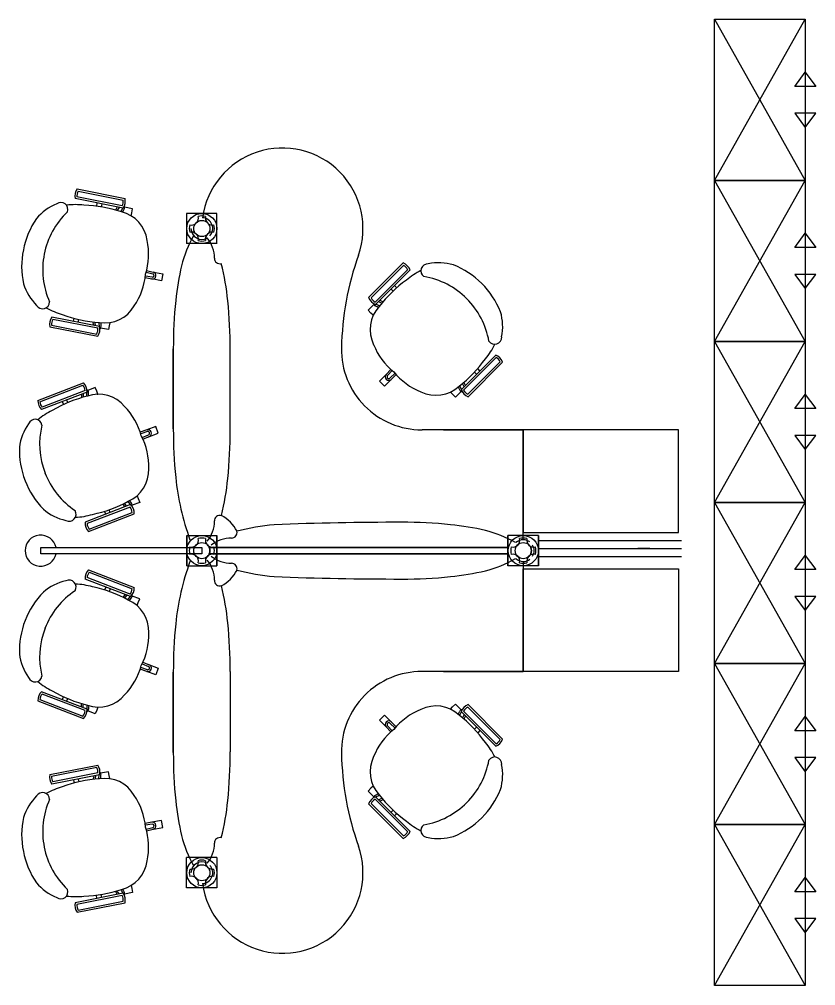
# Model space of a CAD drawing. Header units: centimetres. Extents: x 534 to 2907, y -1306 to 581.
# Drawn here: x 802.7 to 1198, y -691.9 to -211.9 of the extents above; entities that cross this region are included whole.
import ezdxf

# ---------------------------------------------------------------- set-up
doc = ezdxf.new("R2010")
doc.units = ezdxf.units.CM
doc.layers.add('layer_1', color=175, linetype='Continuous')
doc.layers.add('layer_2', color=251, linetype='Continuous')

msp = doc.modelspace()

# ---------------------------------------------------------------- linework, layer by layer
at = {"layer": 'layer_1', "linetype": 'Continuous'}
for p, q in [((1147.84, -211.91), (1192.84, -211.91)), ((1147.84, -291.91), (1147.84, -211.91)), ((1192.84, -211.91), (1192.84, -291.91)), ((1192.84, -291.91), (1147.84, -291.91)), ((1147.84, -291.91), (1192.84, -291.91)), ((1147.84, -371.91), (1147.84, -291.91)), ((1192.84, -291.91), (1192.84, -371.91)), ((1192.84, -371.91), (1147.84, -371.91)), ((1147.84, -371.91), (1192.84, -371.91)), ((1147.84, -451.91), (1147.84, -371.91)), ((1192.84, -371.91), (1192.84, -451.91)), ((1129.95, -466.78), (1129.95, -415.83)), ((1192.84, -451.91), (1147.84, -451.91)), ((1147.84, -451.91), (1192.84, -451.91)), ((1147.84, -531.91), (1147.84, -451.91)), ((1192.84, -451.91), (1192.84, -531.91)), ((1115.76, -474.73), (1109.76, -474.73)), ((1109.76, -474.73), (1109.96, -474.73)), ((1129.95, -484.89), (1129.95, -535.83)), ((1192.84, -531.91), (1147.84, -531.91)), ((1147.84, -531.91), (1192.84, -531.91)), ((1147.84, -611.91), (1147.84, -531.91)), ((1192.84, -531.91), (1192.84, -611.91)), ((1192.84, -611.91), (1147.84, -611.91)), ((1147.84, -611.91), (1192.84, -611.91)), ((1147.84, -691.91), (1147.84, -611.91)), ((1192.84, -611.91), (1192.84, -691.91)), ((1192.84, -691.91), (1147.84, -691.91))]:
    msp.add_line(p, q, dxfattribs=at)
at = {"layer": 'layer_1'}
for p, q in [((831.35, -296.19, -12.9), (855.15, -300.91, -12.9)), ((831.84, -297.3, -12.9), (854.28, -301.75, -12.9)), ((854.2, -305.7, -12.9), (830.4, -300.98, -12.9)), ((853.71, -304.59, -12.9), (831.28, -300.14, -12.9)), ((841.22, -303.12, -12.9), (840.91, -304.7, -12.9)), ((843.56, -303.59, -12.9), (843.27, -305.05, -12.9)), ((850.53, -306.42, -12.9), (850.39, -306.64, -12.9)), ((851.3, -305.12, -12.9), (850.53, -306.42, -12.9)), ((851.46, -306.6, -12.9), (851.28, -306.9, -12.9)), ((852.23, -305.31, -12.9), (851.46, -306.6, -12.9)), ((853.07, -307.46, -12.9), (853.33, -306.97, -12.9)), ((853.33, -306.97, -12.9), (853.93, -305.82, -12.9)), ((853.96, -307.7, -12.9), (854.24, -307.15, -12.9)), ((854.24, -307.15, -12.9), (854.73, -306.23, -12.9)), ((858.85, -306.05, -12.9), (854.92, -305.27, -12.9)), ((858.46, -307.99, -12.9), (858.85, -306.05, -12.9)), ((857.99, -309.41, -12.9), (858.17, -309.45, -12.9)), ((858.17, -309.45, -12.9), (858.46, -307.99, -12.9)), ((885.69, -308.33, -12.9), (885.69, -323.33, -12.9)), ((900.69, -308.33, -12.9), (885.69, -308.33, -12.9)), ((900.69, -323.43, -12.9), (900.69, -308.33, -12.9)), ((900.69, -323.33, -12.9), (885.69, -323.33, -12.9)), ((971.02, -329.12, -12.9), (971.02, -329.12, -12.9)), ((993.21, -332.92, -12.9), (976.08, -350.11, -12.9)), ((993.42, -334.11, -12.9), (977.28, -350.32, -12.9)), ((868.48, -340.9, -12.9), (865.12, -340.34, -12.9)), ((868.63, -340.02, -12.9), (865.24, -339.45, -12.9)), ((865.61, -337.57, -12.9), (868.96, -338.34, -12.9)), ((865.84, -336.7, -12.9), (869.16, -337.46, -12.9)), ((868.4, -337.3, -12.9), (873.88, -338.39, -12.9)), ((873.88, -338.39, -12.9), (873.2, -341.82, -12.9)), ((979.33, -352.36, -12.9), (995.47, -336.16, -12.9)), ((979.54, -353.55, -12.9), (996.67, -336.37, -12.9)), ((873.2, -341.82, -12.9), (868.48, -340.89, -12.9)), ((988.88, -344.18, -12.9), (990.02, -345.32, -12.9)), ((987.2, -345.87, -12.9), (988.25, -346.92, -12.9)), ((975.86, -356.41, -12.9), (978.68, -353.57, -12.9)), ((980.3, -354.76, -12.9), (979.38, -354.27, -12.9)), ((980.96, -354.1, -12.9), (979.81, -353.48, -12.9)), ((980.87, -355.08, -12.9), (980.3, -354.76, -12.9)), ((980.96, -352.13, -12.9), (982.3, -352.76, -12.9)), ((981.46, -354.38, -12.9), (980.96, -354.1, -12.9)), ((981.64, -351.45, -12.9), (982.97, -352.08, -12.9)), ((982.3, -352.76, -12.9), (982.64, -352.91, -12.9)), ((982.97, -352.08, -12.9), (983.23, -352.2, -12.9)), ((842.53, -364.55, -12.9), (818.73, -359.83, -12.9)), ((977.26, -357.81, -12.9), (975.86, -356.41, -12.9)), ((978.31, -358.86, -12.9), (977.26, -357.81, -12.9)), ((978.51, -358.67, -12.9), (978.31, -358.86, -12.9)), ((817.78, -364.62, -12.9), (841.58, -369.34, -12.9)), ((818.65, -363.78, -12.9), (841.09, -368.23, -12.9)), ((841.65, -365.39, -12.9), (819.22, -360.94, -12.9)), ((829.55, -361.98, -12.9), (829.86, -360.4, -12.9)), ((831.89, -362.44, -12.9), (832.18, -360.98, -12.9)), ((839.4, -362.51, -12.9), (839.36, -362.23, -12.9)), ((839.62, -363.97, -12.9), (839.4, -362.51, -12.9)), ((840.33, -362.7, -12.9), (840.28, -362.33, -12.9)), ((840.55, -364.16, -12.9), (840.33, -362.7, -12.9)), ((842.15, -362.5, -12.9), (842.2, -363.07, -12.9)), ((842.2, -363.07, -12.9), (842.32, -364.37, -12.9)), ((843.06, -362.6, -12.9), (843.12, -363.25, -12.9)), ((843.12, -363.25, -12.9), (843.21, -364.29, -12.9)), ((847.33, -364.09, -12.9), (846.95, -366.03, -12.9)), ((847.62, -362.63, -12.9), (847.33, -364.09, -12.9)), ((847.36, -362.58, -12.9), (847.62, -362.63, -12.9)), ((846.95, -366.03, -12.9), (843.02, -365.25, -12.9)), ((879.12, -415.4, -12.9), (879.12, -375.56, -12.9)), ((879.12, -375.56, -12.9), (879.12, -415.4, -12.9)), ((907.39, -415.83, -12.9), (907.39, -375.83, -12.9)), ((1022.04, -395.91, -12.9), (1039.17, -378.72, -12.9)), ((1023.24, -396.12, -12.9), (1039.38, -379.92, -12.9)), ((1041.43, -381.96, -12.9), (1025.28, -398.16, -12.9)), ((1042.63, -382.17, -12.9), (1025.5, -399.36, -12.9)), ((981.44, -391.68, -12.9), (984.84, -388.27, -12.9)), ((984.83, -388.26, -12.9), (987.16, -385.78, -12.9)), ((985.48, -388.88, -12.9), (987.84, -386.37, -12.9)), ((989.19, -387.72, -12.9), (986.69, -390.09, -12.9)), ((989.78, -388.4, -12.9), (987.31, -390.74, -12.9)), ((1029.7, -388.22, -12.9), (1028.64, -387.17, -12.9)), ((1031.38, -386.53, -12.9), (1030.24, -385.4, -12.9)), ((811.88, -401.22, -12.9), (834.52, -392.47, -12.9)), ((983.92, -394.15, -12.9), (981.44, -391.68, -12.9)), ((987.87, -390.19, -12.9), (983.92, -394.15, -12.9)), ((1022.81, -393.12, -12.9), (1022.66, -392.81, -12.9)), ((1023.45, -394.49, -12.9), (1022.81, -393.12, -12.9)), ((1023.48, -392.45, -12.9), (1023.37, -392.22, -12.9)), ((1024.13, -393.81, -12.9), (1023.48, -392.45, -12.9)), ((812.89, -401.9, -12.9), (834.23, -393.65, -12.9)), ((836.28, -397.03, -12.9), (813.65, -405.78, -12.9)), ((835.27, -396.35, -12.9), (813.94, -404.6, -12.9)), ((833.51, -398.1, -12.9), (833.55, -399.58, -12.9)), ((834.4, -397.76, -12.9), (834.44, -399.23, -12.9)), ((836.21, -398.55, -12.9), (836.1, -397.25, -12.9)), ((840.38, -394.81, -12.9), (836.64, -396.25, -12.9)), ((837.08, -398.21, -12.9), (837, -397.17, -12.9)), ((837.14, -398.86, -12.9), (837.08, -398.21, -12.9)), ((841.09, -396.66, -12.9), (840.38, -394.81, -12.9)), ((841.63, -398.04, -12.9), (841.09, -396.66, -12.9)), ((841.38, -398.14, -12.9), (841.63, -398.04, -12.9)), ((1016.85, -397, -12.9), (1016.72, -397.13, -12.9)), ((1016.72, -397.13, -12.9), (1017.77, -398.18, -12.9)), ((1017.77, -398.18, -12.9), (1019.17, -399.58, -12.9)), ((1019.17, -399.58, -12.9), (1022, -396.74, -12.9)), ((1020.51, -394.59, -12.9), (1020.8, -395.13, -12.9)), ((1020.8, -395.13, -12.9), (1021.31, -396.05, -12.9)), ((1021.2, -393.99, -12.9), (1021.46, -394.47, -12.9)), ((1021.46, -394.47, -12.9), (1022.09, -395.62, -12.9)), ((823.94, -401.8, -12.9), (824.52, -403.3, -12.9)), ((826.16, -400.94, -12.9), (826.7, -402.33, -12.9)), ((833.55, -399.58, -12.9), (833.56, -399.87, -12.9)), ((834.44, -399.23, -12.9), (834.45, -399.61, -12.9)), ((836.26, -399.12, -12.9), (836.21, -398.55, -12.9)), ((865.92, -415.85, -12.9), (862.7, -416.99, -12.9)), ((866.22, -416.7, -12.9), (862.97, -417.85, -12.9)), ((870.41, -414.13, -12.9), (865.92, -415.87, -12.9)), ((866.45, -419.42, -12.9), (871.67, -417.4, -12.9)), ((871.67, -417.4, -12.9), (870.41, -414.13, -12.9)), ((1052.87, -415.83, -12.9), (1002.59, -415.83, -12.9)), ((1013.29, -415.83, -12.9), (1052.87, -415.83, -12.9)), ((1052.87, -470.43, -12.9), (1052.87, -415.83, -12.9)), ((1052.87, -470.43, -12.9), (1052.87, -415.83, -12.9)), ((1052.87, -415.83), (1052.87, -466.78)), ((1129.95, -415.83), (1052.87, -415.83)), ((863.66, -419.63, -12.9), (866.83, -418.3, -12.9)), ((864.04, -420.45, -12.9), (867.18, -419.13, -12.9)), ((857.33, -451.06, -12.9), (857.7, -451.55, -12.9)), ((861.01, -448.68, -12.9), (861.18, -448.62, -12.9)), ((861.18, -448.62, -12.9), (861.71, -450, -12.9)), ((861.71, -450, -12.9), (862.43, -451.85, -12.9)), ((857.92, -452.99, -12.9), (835.28, -461.74, -12.9)), ((857.63, -454.17, -12.9), (836.29, -462.42, -12.9)), ((847.8, -456.9, -12.9), (847.26, -455.51, -12.9)), ((854.17, -452.92, -12.9), (854, -452.72, -12.9)), ((855.16, -454.06, -12.9), (854.17, -452.92, -12.9)), ((855.06, -452.57, -12.9), (854.83, -452.31, -12.9)), ((856.04, -453.72, -12.9), (855.06, -452.57, -12.9)), ((856.5, -451.45, -12.9), (856.83, -451.89, -12.9)), ((856.83, -451.89, -12.9), (857.63, -452.92, -12.9)), ((857.7, -451.55, -12.9), (858.34, -452.38, -12.9)), ((862.43, -451.85, -12.9), (858.69, -453.29, -12.9)), ((837.04, -466.3, -12.9), (859.68, -457.55, -12.9)), ((837.33, -465.12, -12.9), (858.67, -456.87, -12.9)), ((845.57, -457.76, -12.9), (844.99, -456.26, -12.9)), ((885.79, -468.23, -12.9), (885.79, -483.33, -12.9)), ((885.79, -468.23, -12.9), (900.79, -468.23, -12.9)), ((885.79, -483.43, -12.9), (885.79, -468.33, -12.9)), ((885.79, -468.33, -12.9), (900.79, -468.33, -12.9)), ((900.79, -468.23, -12.9), (900.79, -483.33, -12.9)), ((900.79, -483.43, -12.9), (900.79, -468.33, -12.9)), ((1045.27, -468.33, -12.9), (1045.27, -483.33, -12.9)), ((1060.47, -468.33, -12.9), (1045.27, -468.33, -12.9)), ((1045.27, -483.33, -12.9), (1045.27, -468.33, -12.9)), ((1060.47, -468.33, -12.9), (1045.37, -468.33, -12.9)), ((1052.87, -466.78), (1129.95, -466.78)), ((1060.47, -468.33, -12.9), (1060.47, -483.33, -12.9)), ((1060.47, -483.33, -12.9), (1060.47, -468.33, -12.9)), ((813.29, -477.33), (813.29, -474.33)), ((813.29, -474.33), (893.29, -474.33)), ((893.29, -474.33), (893.29, -477.33)), ((1045.27, -474.33, -12.9), (897, -474.33, -12.9)), ((897, -474.33, -12.9), (1045.27, -474.33, -12.9)), ((1060.47, -470.73), (1131.49, -470.73)), ((1060.47, -474.73), (1131.49, -474.73)), ((1060.47, -474.73), (1070.47, -474.73)), ((893.29, -477.33), (813.29, -477.33)), ((897, -477.33, -12.9), (1045.27, -477.33, -12.9)), ((1045.27, -477.33, -12.9), (897, -477.33, -12.9)), ((1060.47, -478.73), (1131.49, -478.73)), ((885.79, -483.33, -12.9), (900.79, -483.33, -12.9)), ((885.79, -483.43, -12.9), (900.79, -483.43, -12.9)), ((1060.47, -483.33, -12.9), (1045.27, -483.33, -12.9)), ((1060.47, -483.33, -12.9), (1045.37, -483.33, -12.9)), ((1052.87, -481.23, -12.9), (1052.87, -535.83, -12.9)), ((1052.87, -481.23, -12.9), (1052.87, -535.83, -12.9)), ((857.63, -497.49, -12.9), (836.29, -489.24, -12.9)), ((837.04, -485.37, -12.9), (859.68, -494.12, -12.9)), ((837.33, -486.55, -12.9), (858.67, -494.8, -12.9)), ((1052.87, -535.83), (1052.87, -484.89)), ((1052.87, -484.89), (1129.95, -484.89)), ((857.92, -498.67, -12.9), (835.28, -489.92, -12.9)), ((845.57, -493.9, -12.9), (844.99, -495.4, -12.9)), ((847.8, -494.76, -12.9), (847.26, -496.15, -12.9)), ((854.17, -498.75, -12.9), (854, -498.94, -12.9)), ((855.16, -497.61, -12.9), (854.17, -498.75, -12.9)), ((855.06, -499.09, -12.9), (854.83, -499.35, -12.9)), ((856.04, -497.95, -12.9), (855.06, -499.09, -12.9)), ((856.83, -499.78, -12.9), (857.63, -498.74, -12.9)), ((862.43, -499.81, -12.9), (858.69, -498.37, -12.9)), ((856.5, -500.21, -12.9), (856.83, -499.78, -12.9)), ((857.33, -500.61, -12.9), (857.7, -500.11, -12.9)), ((857.7, -500.11, -12.9), (858.34, -499.29, -12.9)), ((861.01, -502.98, -12.9), (861.18, -503.05, -12.9)), ((861.18, -503.05, -12.9), (861.71, -501.66, -12.9)), ((861.71, -501.66, -12.9), (862.43, -499.81, -12.9)), ((863.66, -532.03, -12.9), (866.83, -533.36, -12.9)), ((864.04, -531.22, -12.9), (867.18, -532.54, -12.9)), ((866.45, -532.25, -12.9), (871.67, -534.26, -12.9)), ((865.92, -535.81, -12.9), (862.7, -534.68, -12.9)), ((866.22, -534.97, -12.9), (862.97, -533.82, -12.9)), ((870.41, -537.53, -12.9), (865.92, -535.8, -12.9)), ((871.67, -534.26, -12.9), (870.41, -537.53, -12.9)), ((879.12, -536.26, -12.9), (879.12, -576.1, -12.9)), ((879.12, -576.1, -12.9), (879.12, -536.26, -12.9)), ((907.39, -535.83, -12.9), (907.39, -575.83, -12.9)), ((1052.87, -535.83, -12.9), (1002.59, -535.83, -12.9)), ((1013.29, -535.83, -12.9), (1052.87, -535.83, -12.9)), ((1129.95, -535.83), (1052.87, -535.83)), ((836.28, -554.64, -12.9), (813.65, -545.89, -12.9)), ((835.27, -555.31, -12.9), (813.94, -547.07, -12.9)), ((811.88, -550.44, -12.9), (834.52, -559.19, -12.9)), ((812.89, -549.76, -12.9), (834.23, -558.01, -12.9)), ((823.94, -549.86, -12.9), (824.52, -548.36, -12.9)), ((826.16, -550.72, -12.9), (826.7, -549.33, -12.9)), ((833.55, -552.09, -12.9), (833.56, -551.8, -12.9)), ((833.51, -553.57, -12.9), (833.55, -552.09, -12.9)), ((834.4, -553.91, -12.9), (834.44, -552.43, -12.9)), ((834.44, -552.43, -12.9), (834.45, -552.06, -12.9)), ((836.21, -553.12, -12.9), (836.1, -554.42, -12.9)), ((836.26, -552.54, -12.9), (836.21, -553.12, -12.9)), ((840.38, -556.85, -12.9), (836.64, -555.41, -12.9)), ((837.08, -553.46, -12.9), (837, -554.49, -12.9)), ((837.14, -552.81, -12.9), (837.08, -553.46, -12.9)), ((841.09, -555.01, -12.9), (840.38, -556.85, -12.9)), ((841.63, -553.62, -12.9), (841.09, -555.01, -12.9)), ((841.38, -553.52, -12.9), (841.63, -553.62, -12.9)), ((1016.72, -554.53, -12.9), (1017.77, -553.49, -12.9)), ((1016.85, -554.66, -12.9), (1016.72, -554.53, -12.9)), ((1017.77, -553.49, -12.9), (1019.17, -552.09, -12.9)), ((1019.17, -552.09, -12.9), (1022, -554.92, -12.9)), ((1020.51, -557.07, -12.9), (1020.8, -556.53, -12.9)), ((1020.8, -556.53, -12.9), (1021.31, -555.62, -12.9)), ((1021.46, -557.19, -12.9), (1022.09, -556.05, -12.9)), ((1022.04, -555.76, -12.9), (1039.17, -572.95, -12.9)), ((1023.24, -555.55, -12.9), (1039.38, -571.75, -12.9)), ((1041.43, -569.71, -12.9), (1025.28, -553.51, -12.9)), ((1042.63, -569.5, -12.9), (1025.5, -552.31, -12.9)), ((983.92, -557.51, -12.9), (981.44, -559.99, -12.9)), ((981.44, -559.99, -12.9), (984.84, -563.39, -12.9)), ((987.87, -561.47, -12.9), (983.92, -557.51, -12.9)), ((989.19, -563.94, -12.9), (986.69, -561.57, -12.9)), ((989.78, -563.27, -12.9), (987.31, -560.92, -12.9)), ((1021.2, -557.67, -12.9), (1021.46, -557.19, -12.9)), ((1022.81, -558.54, -12.9), (1022.66, -558.85, -12.9)), ((1023.45, -557.18, -12.9), (1022.81, -558.54, -12.9)), ((1023.48, -559.21, -12.9), (1023.37, -559.45, -12.9)), ((1024.13, -557.85, -12.9), (1023.48, -559.21, -12.9)), ((984.83, -563.4, -12.9), (987.16, -565.88, -12.9)), ((985.48, -562.79, -12.9), (987.84, -565.29, -12.9)), ((1029.7, -563.44, -12.9), (1028.64, -564.49, -12.9)), ((1031.38, -565.13, -12.9), (1030.24, -566.27, -12.9)), ((817.78, -587.04, -12.9), (841.58, -582.32, -12.9)), ((818.65, -587.88, -12.9), (841.09, -583.43, -12.9)), ((842.53, -587.11, -12.9), (818.73, -591.83, -12.9)), ((841.65, -586.27, -12.9), (819.22, -590.72, -12.9)), ((829.55, -589.69, -12.9), (829.86, -591.27, -12.9)), ((831.89, -589.22, -12.9), (832.18, -590.69, -12.9)), ((839.4, -589.15, -12.9), (839.36, -589.44, -12.9)), ((839.62, -587.69, -12.9), (839.4, -589.15, -12.9)), ((840.33, -588.97, -12.9), (840.28, -589.34, -12.9)), ((840.55, -587.51, -12.9), (840.33, -588.97, -12.9)), ((842.15, -589.17, -12.9), (842.2, -588.6, -12.9)), ((842.2, -588.6, -12.9), (842.32, -587.3, -12.9)), ((846.95, -585.63, -12.9), (843.02, -586.41, -12.9)), ((843.06, -589.06, -12.9), (843.12, -588.41, -12.9)), ((843.12, -588.41, -12.9), (843.21, -587.38, -12.9)), ((847.33, -587.58, -12.9), (846.95, -585.63, -12.9)), ((847.62, -589.03, -12.9), (847.33, -587.58, -12.9)), ((847.36, -589.09, -12.9), (847.62, -589.03, -12.9)), ((977.26, -593.86, -12.9), (975.86, -595.26, -12.9)), ((978.31, -592.81, -12.9), (977.26, -593.86, -12.9)), ((978.51, -593, -12.9), (978.31, -592.81, -12.9)), ((975.86, -595.26, -12.9), (978.68, -598.09, -12.9)), ((979.33, -599.31, -12.9), (995.47, -615.51, -12.9)), ((980.3, -596.9, -12.9), (979.38, -597.4, -12.9)), ((979.54, -598.11, -12.9), (996.67, -615.3, -12.9)), ((980.96, -597.56, -12.9), (979.81, -598.19, -12.9)), ((980.87, -596.59, -12.9), (980.3, -596.9, -12.9)), ((981.46, -597.29, -12.9), (980.96, -597.56, -12.9)), ((980.96, -599.54, -12.9), (982.3, -598.91, -12.9)), ((981.64, -600.21, -12.9), (982.97, -599.58, -12.9)), ((982.3, -598.91, -12.9), (982.64, -598.75, -12.9)), ((982.97, -599.58, -12.9), (983.23, -599.46, -12.9)), ((993.21, -618.75, -12.9), (976.08, -601.56, -12.9)), ((993.42, -617.55, -12.9), (977.28, -601.35, -12.9)), ((987.2, -605.79, -12.9), (988.25, -604.74, -12.9)), ((988.88, -607.48, -12.9), (990.02, -606.35, -12.9)), ((868.48, -610.76, -12.9), (865.12, -611.33, -12.9)), ((868.63, -611.65, -12.9), (865.24, -612.22, -12.9)), ((865.61, -614.1, -12.9), (868.96, -613.33, -12.9)), ((865.84, -614.96, -12.9), (869.16, -614.2, -12.9)), ((868.4, -614.37, -12.9), (873.88, -613.28, -12.9)), ((873.2, -609.84, -12.9), (868.48, -610.78, -12.9)), ((873.88, -613.28, -12.9), (873.2, -609.84, -12.9)), ((971.02, -622.55, -12.9), (971.02, -622.55, -12.9)), ((885.69, -643.33, -12.9), (885.69, -628.33, -12.9)), ((900.69, -628.33, -12.9), (885.69, -628.33, -12.9)), ((900.69, -628.23, -12.9), (900.69, -643.33, -12.9)), ((857.99, -642.25, -12.9), (858.17, -642.22, -12.9)), ((858.17, -642.22, -12.9), (858.46, -643.67, -12.9)), ((854.2, -645.97, -12.9), (830.4, -650.69, -12.9)), ((853.71, -647.08, -12.9), (831.28, -651.53, -12.9)), ((841.22, -648.54, -12.9), (840.91, -646.96, -12.9)), ((843.56, -648.08, -12.9), (843.27, -646.61, -12.9)), ((850.53, -645.25, -12.9), (850.39, -645.02, -12.9)), ((851.3, -646.54, -12.9), (850.53, -645.25, -12.9)), ((851.46, -645.06, -12.9), (851.28, -644.77, -12.9)), ((852.23, -646.36, -12.9), (851.46, -645.06, -12.9)), ((853.07, -644.21, -12.9), (853.33, -644.69, -12.9)), ((853.33, -644.69, -12.9), (853.93, -645.85, -12.9)), ((853.96, -643.96, -12.9), (854.24, -644.51, -12.9)), ((854.24, -644.51, -12.9), (854.73, -645.43, -12.9)), ((858.85, -645.62, -12.9), (854.92, -646.4, -12.9)), ((858.46, -643.67, -12.9), (858.85, -645.62, -12.9)), ((900.69, -643.33, -12.9), (885.69, -643.33, -12.9)), ((831.35, -655.48, -12.9), (855.15, -650.76, -12.9)), ((831.84, -654.36, -12.9), (854.28, -649.91, -12.9))]:
    msp.add_line(p, q, dxfattribs=at)
for centre, radius in [((893.29, -315.83, -12.9), 7.5), ((893.29, -315.83, -12.9), 4), ((893.29, -475.83, -12.9), 7.5), ((893.29, -475.83, -12.9), 7.5), ((1052.87, -475.83, -12.9), 7.5), ((1052.87, -475.83, -12.9), 7.5), ((1052.87, -475.83, -12.9), 7.5), ((1052.87, -475.83, -12.9), 7.5), ((893.29, -475.83, -12.9), 4), ((893.29, -475.83, -12.9), 4), ((1052.87, -475.83, -12.9), 4), ((1052.87, -475.83, -12.9), 4), ((893.29, -635.83, -12.9), 7.5), ((893.29, -635.83, -12.9), 4)]:
    msp.add_circle(centre, radius, dxfattribs=at)
for centre, radius, start, end in [((933.29, -315.83, -12.9), 40, 340.6049, 172.2592), ((836.39, -299.68, -12.9), 6.13, 145.3089, 192.2547), ((836.39, -299.68, -12.9), 5.13, 152.4262, 185.1374), ((849.16, -302.21, -12.9), 5.13, 332.4262, 5.1374), ((849.16, -302.21, -12.9), 6.13, 325.3089, 12.2547), ((831.24, -327.76, -12.9), 26.22, 112.4304, 139.9959), ((823.31, -306.28, -12.9), 3.46, 338.1541, 127.0295), ((830.62, -341.54, -12.9), 37.57, 83.7334, 96.8943), ((832.36, -370.7, -12.9), 66.55, 71.613, 87.966), ((853.17, -305.42, -12.9), 0.859, 332.4499, 343.8551), ((853.17, -305.42, -12.9), 1.76, 332.4499, 24.4131), ((845.22, -334.22, -12.9), 41.29, 145.6095, 169.1666), ((853.76, -336.14, -12.9), 39.47, 133.6268, 168.9192), ((849.48, -323.89, -12.9), 16.8, 7.4058, 76.6642), ((888.1, -310.64, -12.9), 3.44, 256.8555, 13.1445), ((893.29, -315.83, -12.9), 6.25, 72.8771, 107.1229), ((893.29, -315.83, -12.9), 5.4, 317.4929, 86.1296), ((898.48, -310.64, -12.9), 3.44, 166.8555, 283.1445), ((893.29, -315.83, -12.9), 6.25, 162.8771, 197.1229), ((893.29, -315.83, -12.9), 5.4, 180.1149, 299.656), ((893.29, -315.83, -12.9), 6.25, 342.8771, 17.1229), ((936.82, -347.19, -12.9), 55.12, 149.7712, 166.471), ((888.1, -321.02, -12.9), 3.44, 346.8555, 103.1445), ((898.48, -321.02, -12.9), 3.44, 76.8555, 193.1445), ((884.13, -330.38, -12.9), 15.4, 359.314, 39.7885), ((834.12, -328.59, -12.9), 32.75, 342.4012, 12.0981), ((893.29, -315.83, -12.9), 6.25, 252.8771, 287.1229), ((845.11, -334.76, -12.9), 41.29, 168.397, 191.9541), ((853.74, -336.25, -12.9), 39.47, 168.6444, 203.9368), ((902.23, -330.6, -12.9), 2.7, 179.314, 285.6936), ((1108.37, -378.04, -12.9), 145.8, 160.3949, 178.911), ((1007.58, -364.21, -12.9), 127.9, 166.471, 174.3084), ((779.76, -364.26, -12.9), 127.05, 5.6706, 14.1499), ((990.97, -338.63, -12.9), 6.13, 21.6256, 68.5713), ((990.97, -338.63, -12.9), 5.13, 28.7428, 61.454), ((1005.51, -336.82, -12.9), 3.46, 86.8507, 235.7261), ((1010.9, -359.06, -12.9), 26.22, 73.8844, 101.4498), ((1002.9, -372.22, -12.9), 41.29, 44.7136, 68.2707), ((832.7, -335.72, -12.9), 32.75, 325.4655, 355.1624), ((868.77, -339.17, -12.9), 1.76, 260.4499, 77.1137), ((868.77, -339.17, -12.9), 0.859, 260.4499, 77.1137), ((1019.1, -370.16, -12.9), 37.57, 116.9859, 130.1468), ((996.88, -378.58, -12.9), 39.47, 44.961, 80.2534), ((829.72, -335.4, -12.9), 26.22, 197.5677, 225.1332), ((1033.91, -395.35, -12.9), 66.55, 125.9142, 142.2672), ((1003.29, -372.61, -12.9), 41.29, 21.9262, 45.4832), ((981.78, -347.85, -12.9), 6.13, 201.6256, 248.5713), ((981.78, -347.85, -12.9), 5.13, 208.7428, 241.454), ((814.2, -352.23, -12.9), 3.46, 210.5341, 359.4095), ((834.41, -322.42, -12.9), 37.57, 240.6693, 253.8302), ((845.11, -345.93, -12.9), 16.8, 260.8994, 330.1578), ((1121.45, -375.56, -12.9), 242.34, 174.3084, 180), ((664.07, -375.83, -12.9), 243.32, 0, 5.6916), ((993.61, -366.03, -12.9), 16.8, 137.216, 206.4744), ((980.22, -352.72, -12.9), 1.76, 189.7541, 241.4303), ((980.22, -352.72, -12.9), 0.859, 232.0407, 241.4303), ((996.95, -378.66, -12.9), 39.47, 9.9434, 45.2359), ((823.77, -363.32, -12.9), 6.13, 145.3089, 192.2547), ((847.15, -296.13, -12.9), 66.55, 249.5976, 265.9506), ((1016.42, -364.56, -12.9), 26.22, 348.747, 16.3125), ((823.77, -363.32, -12.9), 5.13, 152.4262, 185.1374), ((836.54, -365.85, -12.9), 6.13, 325.3089, 12.2547), ((841.46, -364.45, -12.9), 0.859, 355.7241, 5.1137), ((841.46, -364.45, -12.9), 1.76, 313.4375, 5.1137), ((836.54, -365.85, -12.9), 5.13, 332.4262, 5.1374), ((1008.98, -361.36, -12.9), 32.75, 201.7821, 231.4791), ((1005.29, -356.41, -12.9), 37.57, 320.05, 333.2109), ((1038.69, -369.88, -12.9), 3.46, 214.4707, 3.3461), ((1002.59, -375.83, -12.9), 40, 179.1883, 270), ((1036.93, -384.43, -12.9), 6.13, 21.6256, 68.5713), ((980.06, -341.68, -12.9), 66.55, 307.9296, 324.2826), ((1036.93, -384.43, -12.9), 5.13, 28.7428, 61.454), ((986.1, -389.47, -12.9), 1.76, 136.7666, 313.4303), ((1014.13, -366.5, -12.9), 32.75, 218.7178, 248.4148), ((830.16, -396.78, -12.9), 6.13, 357.664, 44.6097), ((986.1, -389.47, -12.9), 0.859, 136.7666, 313.4303), ((830.16, -396.78, -12.9), 5.13, 4.7812, 37.4924), ((835.25, -397.32, -12.9), 0.859, 4.805, 14.1945), ((835.25, -397.32, -12.9), 1.76, 4.805, 56.4811), ((842.03, -414.93, -12.9), 16.8, 39.7609, 109.0193), ((1009.52, -381.88, -12.9), 16.8, 243.7225, 312.9808), ((1022.84, -395.2, -12.9), 1.76, 208.7666, 260.7297), ((1027.74, -393.65, -12.9), 6.13, 201.6256, 248.5713), ((1022.84, -395.2, -12.9), 0.859, 208.7666, 220.1717), ((1027.74, -393.65, -12.9), 5.13, 208.7428, 241.454), ((818.01, -401.47, -12.9), 6.13, 177.664, 224.6097), ((818.01, -401.47, -12.9), 5.13, 184.7812, 217.4924), ((852.62, -463.63, -12.9), 66.55, 103.9681, 120.321), ((835.54, -439.93, -12.9), 37.57, 116.0884, 129.2493), ((831.56, -427.12, -12.9), 32.75, 14.7562, 44.4532), ((810.5, -414.05, -12.9), 3.46, 10.5091, 159.3846), ((828.68, -427.95, -12.9), 26.22, 144.7854, 172.3509), ((852.2, -422.98, -12.9), 39.47, 165.9818, 201.2743), ((866.5, -417.51, -12.9), 1.76, 292.805, 109.4687), ((866.5, -417.51, -12.9), 0.859, 292.805, 109.4687), ((1121.45, -415.4, -12.9), 242.34, 180, 185.6916), ((1121.45, -415.4, -12.9), 242.34, 180, 185.6916), ((664.07, -415.83, -12.9), 243.32, 354.3084, 0), ((834.18, -433.9, -12.9), 32.75, 357.8205, 27.5175), ((843.95, -425.93, -12.9), 41.29, 177.9646, 201.5216), ((850.13, -435.88, -12.9), 16.8, 293.2544, 2.5128), ((844.15, -426.45, -12.9), 41.29, 200.752, 224.3091), ((852.24, -423.08, -12.9), 39.47, 200.9994, 236.2918), ((1006.48, -426.9, -12.9), 126.79, 185.6744, 200.0728), ((779.51, -427.38, -12.9), 127.3, 345.9213, 354.3256), ((831.49, -435.22, -12.9), 26.22, 229.9228, 257.4882), ((827.39, -457.74, -12.9), 3.46, 242.8891, 31.7645), ((825.2, -392.72, -12.9), 66.55, 281.9526, 298.3056), ((856.95, -453.45, -12.9), 0.859, 26.0635, 37.4687), ((853.55, -457.3, -12.9), 5.13, 4.7812, 37.4924), ((853.55, -457.3, -12.9), 6.13, 357.664, 44.6097), ((856.95, -453.45, -12.9), 1.76, 345.5055, 37.4687), ((828.51, -421.75, -12.9), 37.57, 273.0243, 286.1853), ((902.23, -461.07, -12.9), 2.7, 74.3064, 180.686), ((893.29, -475.83, -12.9), 20, 29.0141, 60.9859), ((841.41, -461.99, -12.9), 6.13, 177.664, 224.6097), ((841.41, -461.99, -12.9), 5.13, 184.7812, 217.4924), ((884.13, -461.28, -12.9), 15.4, 320.2115, 0.686), ((941.74, -589.61, -12.9), 127.3, 95.6744, 104.0787), ((992.6, -2139.92, -12.9), 1678.18, 89.99943, 92.16645), ((992.61, -705.05, -12.9), 243.32, 84.3084, 90), ((1004.01, -590.72, -12.9), 128.42, 76.471, 84.3084), ((813.29, -475.83), 7.73, 11.1877, 348.8123), ((888.1, -470.64, -12.9), 3.44, 256.8555, 13.1445), ((888.1, -470.64, -12.9), 3.44, 256.8555, 13.1445), ((893.29, -475.83, -12.9), 6.25, 72.8771, 107.1229), ((893.29, -475.83, -12.9), 6.25, 72.8771, 107.1229), ((898.48, -470.64, -12.9), 3.44, 166.8555, 283.1445), ((898.48, -470.64, -12.9), 3.44, 166.8555, 283.1445), ((907.84, -484.99, -12.9), 15.4, 89.314, 129.7885), ((908.05, -466.9, -12.9), 2.7, 269.314, 15.6936), ((1021.11, -519.64, -12.9), 55.31, 59.7656, 76.4729), ((1047.68, -470.64, -12.9), 3.44, 256.8555, 13.1445), ((1047.68, -470.64, -12.9), 3.44, 256.8555, 13.1445), ((1052.87, -475.83, -12.9), 6.25, 72.8771, 107.1229), ((1052.87, -475.83, -12.9), 6.25, 72.8771, 107.1229), ((1058.06, -470.64, -12.9), 3.44, 166.8555, 283.1445), ((1058.06, -470.64, -12.9), 3.44, 166.8555, 283.1445), ((893.29, -475.83, -12.9), 6.25, 162.8771, 197.1229), ((893.29, -475.83, -12.9), 6.25, 162.8771, 197.1229), ((893.29, -475.83, -12.9), 4, 337.9757, 22.0243), ((893.29, -475.83, -12.9), 4, 337.9757, 22.0243), ((893.29, -475.83, -12.9), 6.25, 342.8771, 17.1229), ((893.29, -475.83, -12.9), 6.25, 342.8771, 17.1229), ((1048.98, -475.83, -12.9), 4, 157.9757, 202.0243), ((1048.98, -475.83, -12.9), 4, 157.9757, 202.0243), ((1052.87, -475.83, -12.9), 6.25, 162.8771, 197.1229), ((1052.87, -475.83, -12.9), 6.25, 162.8771, 197.1229), ((1052.87, -475.83, -12.9), 5.4, 90, 132.5131), ((1052.87, -475.83, -12.9), 5.4, 52.8871, 90), ((1052.87, -475.83, -12.9), 4, 337.9757, 22.0243), ((1052.87, -475.83, -12.9), 4, 337.9757, 22.0243), ((1052.87, -475.83, -12.9), 5.4, 0, 30.8326), ((1052.87, -475.83, -12.9), 6.25, 342.8771, 17.1229), ((1052.87, -475.83, -12.9), 6.25, 342.8771, 17.1229), ((888.1, -481.02, -12.9), 3.44, 346.8555, 103.1445), ((888.1, -481.02, -12.9), 3.44, 346.8555, 103.1445), ((898.48, -481.02, -12.9), 3.44, 76.8555, 193.1445), ((898.48, -481.02, -12.9), 3.44, 76.8555, 193.1445), ((907.84, -466.67, -12.9), 15.4, 230.2115, 270.686), ((1021.11, -432.02, -12.9), 55.31, 283.5271, 300.2344), ((1047.68, -481.02, -12.9), 3.44, 346.8555, 103.1445), ((1047.68, -481.02, -12.9), 3.44, 346.8555, 103.1445), ((1052.87, -475.83, -12.9), 5.4, 227.4869, 270), ((1058.06, -481.02, -12.9), 3.44, 76.8555, 193.1445), ((1058.06, -481.02, -12.9), 3.44, 76.8555, 193.1445), ((1052.87, -475.83, -12.9), 5.4, 329.1674, 0), ((1006.48, -524.77, -12.9), 126.79, 159.9272, 174.3256), ((893.29, -475.83, -12.9), 6.25, 252.8771, 287.1229), ((893.29, -475.83, -12.9), 6.25, 252.8771, 287.1229), ((884.13, -490.38, -12.9), 15.4, 359.314, 39.7885), ((908.05, -484.77, -12.9), 2.7, 344.3064, 90.686), ((1052.87, -475.83, -12.9), 6.25, 252.8771, 287.1229), ((1052.87, -475.83, -12.9), 6.25, 252.8771, 287.1229), ((1052.87, -475.83, -12.9), 5.4, 270, 307.1129), ((841.41, -489.67, -12.9), 6.13, 135.3903, 182.336), ((841.41, -489.67, -12.9), 5.13, 142.5076, 175.2188), ((893.29, -475.83, -12.9), 20, 299.0141, 330.9859), ((941.74, -362.06, -12.9), 127.3, 255.9213, 264.3256), ((992.6, 1188.25, -12.9), 1678.18, 267.83355, 270.00057), ((992.61, -246.62, -12.9), 243.32, 270, 275.6916), ((1004.01, -360.95, -12.9), 128.42, 275.6916, 283.529), ((831.49, -516.44, -12.9), 26.22, 102.5118, 130.0772), ((827.39, -493.92, -12.9), 3.46, 328.2355, 117.1109), ((828.51, -529.92, -12.9), 37.57, 73.8147, 86.9757), ((825.2, -558.94, -12.9), 66.55, 61.6944, 78.0474), ((853.55, -494.37, -12.9), 6.13, 315.3903, 2.336), ((902.23, -490.6, -12.9), 2.7, 179.314, 285.6936), ((779.51, -524.29, -12.9), 127.3, 5.6744, 14.0787), ((844.15, -525.22, -12.9), 41.29, 135.6909, 159.248), ((852.24, -528.58, -12.9), 39.47, 123.7082, 159.0006), ((853.55, -494.37, -12.9), 5.13, 322.5076, 355.2188), ((856.95, -498.22, -12.9), 0.859, 322.5313, 333.9365), ((856.95, -498.22, -12.9), 1.76, 322.5313, 14.4945), ((850.13, -515.78, -12.9), 16.8, 357.4872, 66.7456), ((843.95, -525.74, -12.9), 41.29, 158.4784, 182.0354), ((1121.45, -536.26, -12.9), 242.34, 174.3084, 180), ((1121.45, -536.26, -12.9), 242.34, 174.3084, 180), ((664.07, -535.83, -12.9), 243.32, 0, 5.6916), ((852.2, -528.68, -12.9), 39.47, 158.7257, 194.0182), ((834.18, -517.76, -12.9), 32.75, 332.4825, 2.1795), ((828.68, -523.71, -12.9), 26.22, 187.6491, 215.2146), ((866.5, -534.16, -12.9), 1.76, 250.5313, 67.195), ((831.56, -524.55, -12.9), 32.75, 315.5468, 345.2438), ((866.5, -534.16, -12.9), 0.859, 250.5313, 67.195), ((1002.59, -575.83, -12.9), 40, 90, 180.8117), ((810.5, -537.61, -12.9), 3.46, 200.6154, 349.4909), ((835.54, -511.74, -12.9), 37.57, 230.7507, 243.9116), ((818.01, -550.19, -12.9), 6.13, 135.3903, 182.336), ((818.01, -550.19, -12.9), 5.13, 142.5076, 175.2188), ((852.62, -488.03, -12.9), 66.55, 239.679, 256.0319), ((842.03, -536.74, -12.9), 16.8, 250.9807, 320.2391), ((830.16, -554.89, -12.9), 5.13, 322.5076, 355.2188), ((830.16, -554.89, -12.9), 6.13, 315.3903, 2.336), ((835.25, -554.35, -12.9), 0.859, 345.8055, 355.195), ((835.25, -554.35, -12.9), 1.76, 303.5189, 355.195), ((1014.13, -585.17, -12.9), 32.75, 111.5852, 141.2822), ((1009.52, -569.78, -12.9), 16.8, 47.0192, 116.2775), ((1022.84, -556.46, -12.9), 1.76, 99.2703, 151.2334), ((1027.74, -558.02, -12.9), 6.13, 111.4287, 158.3744), ((1022.84, -556.46, -12.9), 0.859, 139.8283, 151.2334), ((1027.74, -558.02, -12.9), 5.13, 118.546, 151.2572), ((986.1, -562.2, -12.9), 1.76, 46.5697, 223.2334), ((986.1, -562.2, -12.9), 0.859, 46.5697, 223.2334), ((980.06, -609.99, -12.9), 66.55, 35.7174, 52.0704), ((1008.98, -590.3, -12.9), 32.75, 128.5209, 158.2179), ((1005.29, -595.26, -12.9), 37.57, 26.7891, 39.95), ((1036.93, -567.24, -12.9), 6.13, 291.4287, 338.3744), ((1036.93, -567.24, -12.9), 5.13, 298.546, 331.2572), ((664.07, -575.83, -12.9), 243.32, 354.3084, 0), ((1121.45, -576.1, -12.9), 242.34, 180, 185.6916), ((1108.37, -573.63, -12.9), 145.8, 181.089, 199.6051), ((993.61, -585.64, -12.9), 16.8, 153.5256, 222.784), ((996.95, -573.01, -12.9), 39.47, 314.7641, 350.0566), ((1038.69, -581.78, -12.9), 3.46, 356.6539, 145.5293), ((836.54, -585.81, -12.9), 5.13, 354.8626, 27.5738), ((836.54, -585.81, -12.9), 6.13, 347.7453, 34.6911), ((1016.42, -587.1, -12.9), 26.22, 343.6875, 11.253), ((823.77, -588.34, -12.9), 6.13, 167.7453, 214.6911), ((823.77, -588.34, -12.9), 5.13, 174.8626, 207.5738), ((847.15, -655.53, -12.9), 66.55, 94.0494, 110.4024), ((841.46, -587.22, -12.9), 0.859, 354.8863, 4.2759), ((845.11, -605.73, -12.9), 16.8, 29.8422, 99.1006), ((841.46, -587.22, -12.9), 1.76, 354.8863, 46.5625), ((834.41, -629.24, -12.9), 37.57, 106.1698, 119.3307), ((1003.29, -579.05, -12.9), 41.29, 314.5168, 338.0738), ((829.72, -616.27, -12.9), 26.22, 134.8668, 162.4323), ((814.2, -599.44, -12.9), 3.46, 0.5905, 149.4659), ((853.74, -615.42, -12.9), 39.47, 156.0632, 191.3556), ((832.7, -615.94, -12.9), 32.75, 4.8376, 34.5345), ((779.76, -587.41, -12.9), 127.05, 345.8501, 354.3294), ((981.78, -603.82, -12.9), 6.13, 111.4287, 158.3744), ((981.78, -603.82, -12.9), 5.13, 118.546, 151.2572), ((980.22, -598.94, -12.9), 1.76, 118.5697, 170.2459), ((980.22, -598.94, -12.9), 0.859, 118.5697, 127.9593), ((1033.91, -556.32, -12.9), 66.55, 217.7328, 234.0858), ((1007.58, -587.45, -12.9), 127.9, 185.6916, 193.529), ((996.88, -573.08, -12.9), 39.47, 279.7466, 315.039), ((845.11, -616.9, -12.9), 41.29, 168.0459, 191.603), ((1002.9, -579.44, -12.9), 41.29, 291.7293, 315.2864), ((834.12, -623.07, -12.9), 32.75, 347.9019, 17.5988), ((868.77, -612.49, -12.9), 1.76, 282.8863, 99.5501), ((868.77, -612.49, -12.9), 0.859, 282.8863, 99.5501), ((1019.1, -581.5, -12.9), 37.57, 229.8532, 243.0141), ((1005.51, -614.85, -12.9), 3.46, 124.2739, 273.1493), ((936.82, -604.48, -12.9), 55.12, 193.529, 210.2288), ((902.23, -621.07, -12.9), 2.7, 74.3064, 180.686), ((990.97, -613.04, -12.9), 6.13, 291.4287, 338.3744), ((990.97, -613.04, -12.9), 5.13, 298.546, 331.2572), ((1010.9, -592.6, -12.9), 26.22, 258.5502, 286.1156), ((853.76, -615.52, -12.9), 39.47, 191.0808, 226.3732), ((933.29, -635.83, -12.9), 40, 187.7408, 19.3951), ((884.13, -621.28, -12.9), 15.4, 320.2115, 0.686), ((845.22, -617.45, -12.9), 41.29, 190.8334, 214.3905), ((849.48, -627.77, -12.9), 16.8, 283.3358, 352.5942), ((888.1, -630.64, -12.9), 3.44, 256.8555, 13.1445), ((893.29, -635.83, -12.9), 5.4, 60.344, 179.8851), ((893.29, -635.83, -12.9), 6.25, 72.8771, 107.1229), ((893.29, -635.83, -12.9), 5.4, 273.8704, 42.5071), ((898.48, -630.64, -12.9), 3.44, 166.8555, 283.1445), ((893.29, -635.83, -12.9), 6.25, 162.8771, 197.1229), ((888.1, -641.02, -12.9), 3.44, 346.8555, 103.1445), ((898.48, -641.02, -12.9), 3.44, 76.8555, 193.1445), ((893.29, -635.83, -12.9), 6.25, 342.8771, 17.1229), ((831.24, -623.91, -12.9), 26.22, 220.0041, 247.5696), ((893.29, -635.83, -12.9), 6.25, 252.8771, 287.1229), ((823.31, -645.39, -12.9), 3.46, 232.9705, 21.8459), ((830.62, -610.12, -12.9), 37.57, 263.1057, 276.2666), ((832.36, -580.96, -12.9), 66.55, 272.034, 288.387), ((849.16, -649.46, -12.9), 5.13, 354.8626, 27.5738), ((853.17, -646.25, -12.9), 0.859, 16.1449, 27.5501), ((849.16, -649.46, -12.9), 6.13, 347.7453, 34.6911), ((853.17, -646.25, -12.9), 1.76, 335.5869, 27.5501), ((836.39, -651.99, -12.9), 6.13, 167.7453, 214.6911), ((836.39, -651.99, -12.9), 5.13, 174.8626, 207.5738)]:
    msp.add_arc(centre, radius, start, end, dxfattribs=at)
at = {"layer": 'layer_2', "linetype": 'Continuous'}
for p, q in [((1147.84, -211.91), (1192.84, -291.91)), ((1147.84, -291.91), (1192.84, -211.91)), ((1187.65, -245.25), (1192.84, -238.21)), ((1192.84, -238.21), (1198.04, -245.25)), ((1198.04, -245.25), (1187.65, -245.25)), ((1187.65, -258.58), (1192.84, -265.62)), ((1198.04, -258.58), (1187.65, -258.58)), ((1192.84, -265.62), (1198.04, -258.58)), ((1147.84, -291.91), (1192.84, -371.91)), ((1147.84, -371.91), (1192.84, -291.91)), ((1187.65, -325.25), (1192.84, -318.21)), ((1192.84, -318.21), (1198.04, -325.25)), ((1198.04, -325.25), (1187.65, -325.25)), ((1187.65, -338.58), (1192.84, -345.62)), ((1198.04, -338.58), (1187.65, -338.58)), ((1192.84, -345.62), (1198.04, -338.58)), ((1147.84, -371.91), (1192.84, -451.91)), ((1147.84, -451.91), (1192.84, -371.91)), ((1187.65, -405.25), (1192.84, -398.21)), ((1192.84, -398.21), (1198.04, -405.25)), ((1198.04, -405.25), (1187.65, -405.25)), ((1187.65, -418.58), (1192.84, -425.62)), ((1198.04, -418.58), (1187.65, -418.58)), ((1192.84, -425.62), (1198.04, -418.58)), ((1147.84, -451.91), (1192.84, -531.91)), ((1147.84, -531.91), (1192.84, -451.91)), ((1187.65, -485.25), (1192.84, -478.21)), ((1192.84, -478.21), (1198.04, -485.25)), ((1198.04, -485.25), (1187.65, -485.25)), ((1187.65, -498.58), (1192.84, -505.62)), ((1198.04, -498.58), (1187.65, -498.58)), ((1192.84, -505.62), (1198.04, -498.58)), ((1147.84, -531.91), (1192.84, -611.91)), ((1147.84, -611.91), (1192.84, -531.91)), ((1187.65, -565.25), (1192.84, -558.21)), ((1192.84, -558.21), (1198.04, -565.25)), ((1198.04, -565.25), (1187.65, -565.25)), ((1187.65, -578.58), (1192.84, -585.62)), ((1198.04, -578.58), (1187.65, -578.58)), ((1192.84, -585.62), (1198.04, -578.58)), ((1147.84, -611.91), (1192.84, -691.91)), ((1147.84, -691.91), (1192.84, -611.91)), ((1187.65, -645.25), (1192.84, -638.21)), ((1192.84, -638.21), (1198.04, -645.25)), ((1198.04, -645.25), (1187.65, -645.25)), ((1187.65, -658.58), (1192.84, -665.62)), ((1198.04, -658.58), (1187.65, -658.58)), ((1192.84, -665.62), (1198.04, -658.58))]:
    msp.add_line(p, q, dxfattribs=at)

doc.saveas('drawing.dxf')
